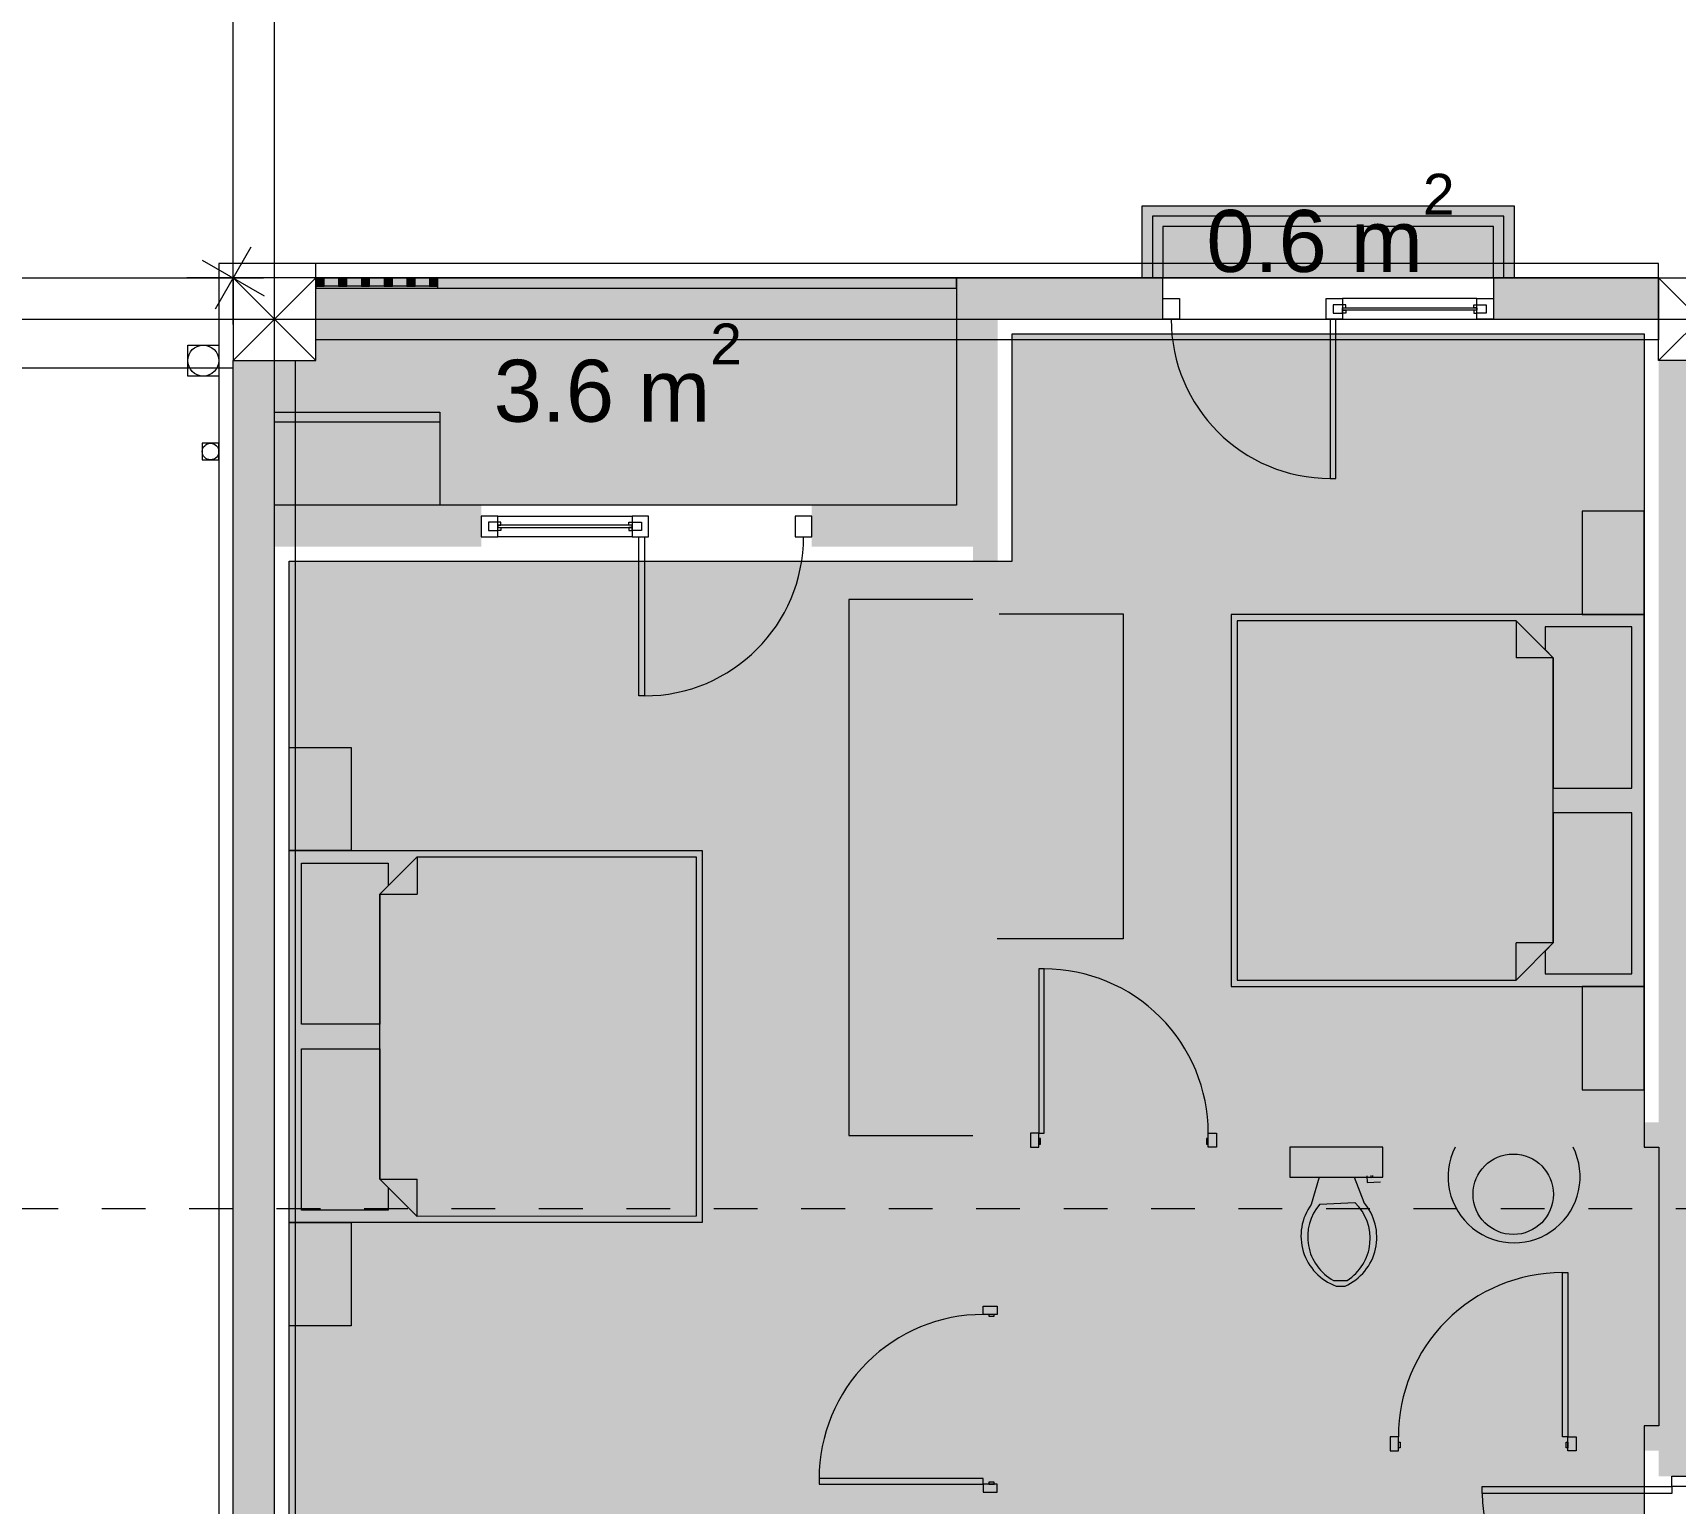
# Model space of a CAD drawing. Header units: millimetres. Extents: x 476571643 to 477489869, y 4620928210 to 4621294454.
# Drawn here: x 477215731 to 477223681, y 4621133531 to 4621140647 of the extents above; entities that cross this region are included whole.
import ezdxf

# ---------------------------------------------------------------- set-up
doc = ezdxf.new("R2010")
doc.units = ezdxf.units.MM
doc.header["$MEASUREMENT"] = 0
doc.linetypes.add('Dashed', pattern=[423.333333, 211.666667, -211.666667])
for name, color, linetype, lineweight in [('0_Pen_No__7_Pen_No__7_Pen_No__7', 7, 'Continuous', 0), ('2D Drafting - General_Pen_No__1_Pen_No__7', 7, 'Continuous', 0), ('2D Drafting - General_Pen_No__1_Pen_No__7_Pen_No__7', 7, 'Continuous', 0), ('2D Drafting - General_Pen_No__250_Pen_No__7_Pen_No__250', 7, 'Continuous', 0), ('2D Drafting - General_Pen_No__250_Pen_No__7_Pen_No__7', 7, 'Continuous', 0), ('2D Drafting - General_Pen_No__7_Pen_No__7_Pen_No__7', 7, 'Continuous', 0), ('Doors_Pen_No__7_Pen_No__7_Pen_No__7', 7, 'Continuous', 0), ('G-Anno-Nplt_Pen_No__151', 151, 'Continuous', 0), ('G-Anno-Nplt_Pen_No__255', 255, 'Continuous', 0), ('G-Anno-Nplt_Pen_No__4', 7, 'Continuous', 0), ('G-Anno-Nplt_Pen_No__7', 7, 'Continuous', 0), ('gegmebi_Pen_No__7_Pen_No__7', 7, 'Continuous', 0), ('kar-panjara_Pen_No__7_Pen_No__7_Pen_No__7', 7, 'Continuous', 0), ('New_0_Pen_No__7', 7, 'Continuous', 0), ('New_2D Drafting - General_Pen_No__250_Pen_No__7_Pen_No__255', 255, 'Continuous', 0), ('New_2D Drafting - General_Pen_No__30_Pen_No__9_Pen_No__9_Pen_No__255', 255, 'Continuous', 0), ('New_2D Drafting - General_Pen_No__30_Pen_No__9_Pen_No__9_Pen_No__7', 7, 'Continuous', 0), ('New_R03_Nakveti_Pen_No__4', 7, 'Continuous', 0), ('New_reg_nak_Pen_No__250', 7, 'Continuous', 0), ('New_reg_nak_Pen_No__7', 7, 'Continuous', 0), ('New_shenobebi_Pen_No__1', 1, 'Continuous', 0), ('New_shenobebi_Pen_No__7', 7, 'Continuous', 0), ('New_Structural - Bearing_Pen_No__1', 1, 'Continuous', 0), ('zoma_Pen_No__1', 1, 'Continuous', 0), ('zoma_Pen_No__142', 142, 'Continuous', 0), ('zoma_Pen_No__5_Pen_No__5', 5, 'Continuous', 0)]:
    doc.layers.add(name, color=color, linetype=linetype, lineweight=lineweight)
doc.layers.add('New_R03_Nakveti', color=7, linetype='Continuous')
doc.layers.add('zoma', color=7, linetype='Continuous')
doc.styles.add('GENERATED_STYLE_1', font='arial.ttf')
doc.styles.add('GENERATED_STYLE_2', font='arial.ttf')
doc.linetypes.add('Break', pattern='A,0,[1,a-5 saxl бѓ’бѓђбѓ¦бѓ”бѓ‘бѓ”бѓ‘бѓ\x98_1.Shx,S=15.679026,R=0,X=0,Y=0],-1975.557214,0', length=1975.557214)
doc.dimstyles.new('GENERATED_STYLE__12', dxfattribs={"dimtxt": 500, "dimasz": 228, "dimexe": 0.18, "dimexo": 3, "dimgap": 0.09, "dimtad": 1, "dimtih": 1, "dimtoh": 1, "dimlfac": 0.001, "dimzin": 0, "dimdsep": 46, "dimtxsty": 'GENERATED_STYLE_2', "dimblk": 'ARROWHEAD_2', "dimblk1": 'ARROWHEAD_2', "dimblk2": 'ARROWHEAD_2', "dimcen": 0.09, "dimclrd": 1, "dimclre": 1, "dimclrt": 1, "dimadec": 0, "dimazin": 0, "dimtfac": 1, "dimtdec": 4, "dimtmove": 2, "dimatfit": 3, "dimfxl": 1, "dimtolj": 1, "dimtzin": 0, "dimarcsym": 0})
doc.dimstyles.new('GENERATED_STYLE__13', dxfattribs={"dimtxt": 500, "dimasz": 228, "dimexe": 0.18, "dimexo": 3, "dimgap": 0.09, "dimtad": 1, "dimlfac": 0.001, "dimzin": 0, "dimdsep": 46, "dimtxsty": 'GENERATED_STYLE_2', "dimblk": 'ARROWHEAD_2', "dimblk1": 'ARROWHEAD_2', "dimblk2": 'ARROWHEAD_2', "dimcen": 0.09, "dimclrd": 1, "dimclre": 1, "dimclrt": 1, "dimadec": 0, "dimazin": 0, "dimtfac": 1, "dimtdec": 4, "dimtmove": 0, "dimatfit": 3, "dimfxl": 1, "dimtolj": 1, "dimtzin": 0, "dimarcsym": 0})
doc.dimstyles.new('GENERATED_STYLE__3', dxfattribs={"dimtxt": 200, "dimasz": 64.421331, "dimexe": 0.18, "dimexo": 3, "dimgap": 0.09, "dimtad": 1, "dimtih": 1, "dimtoh": 1, "dimlfac": 0.001, "dimzin": 0, "dimdsep": 46, "dimtxsty": 'GENERATED_STYLE_2', "dimblk": 'ARROWHEAD_2', "dimblk1": 'ARROWHEAD_2', "dimblk2": 'ARROWHEAD_2', "dimcen": 0.09, "dimclrd": 142, "dimclre": 142, "dimclrt": 142, "dimadec": 0, "dimazin": 0, "dimtfac": 1, "dimtdec": 4, "dimtmove": 0, "dimatfit": 3, "dimfxl": 1, "dimtolj": 1, "dimtzin": 0, "dimarcsym": 0})
doc.dimstyles.new('GENERATED_STYLE__7', dxfattribs={"dimtxt": 200, "dimasz": 64.421331, "dimexe": 0.18, "dimexo": 3, "dimgap": 0.09, "dimtad": 1, "dimlfac": 0.001, "dimzin": 0, "dimdsep": 46, "dimtxsty": 'GENERATED_STYLE_2', "dimblk": 'ARROWHEAD_2', "dimblk1": 'ARROWHEAD_2', "dimblk2": 'ARROWHEAD_2', "dimcen": 0.09, "dimclrd": 142, "dimclre": 142, "dimclrt": 142, "dimadec": 0, "dimazin": 0, "dimtfac": 1, "dimtdec": 4, "dimtmove": 0, "dimatfit": 3, "dimfxl": 1, "dimtolj": 1, "dimtzin": 0, "dimarcsym": 0})

# ---------------------------------------------------------------- blocks, each defined once
blk = doc.blocks.new('Bed Layout 23')
at = {"layer": 'New_R03_Nakveti_Pen_No__4', "color": 7, "linetype": 'Continuous', "lineweight": 0}
for p, q in [((-900, 0), (-1400, 0)), ((-1400, 0), (-1400, -300)), ((-900, -300), (-900, 0)), ((900, 0), (-900, 0)), ((-900, 0), (-900, -2000)), ((1400, 0), (900, 0)), ((900, 0), (900, -300)), ((900, -2000), (900, 0)), ((1400, -300), (1400, 0)), ((-1400, -300), (-900, -300)), ((900, -300), (1400, -300)), ((-690, -440), (-870, -620)), ((0, -440), (-690, -440)), ((-690, -440), (-690, -620)), ((690, -440), (0, -440)), ((870, -620), (690, -440)), ((690, -440), (690, -620)), ((-870, -620), (-870, -1970)), ((-870, -620), (-690, -620)), ((870, -620), (690, -620)), ((870, -1970), (870, -620)), ((-870, -1970), (0, -1970)), ((0, -1970), (870, -1970)), ((-900, -2000), (900, -2000))]:
    blk.add_line(p, q, dxfattribs=at)
at = {"layer": 'New_R03_Nakveti_Pen_No__4', "color": 7, "linetype": 'Continuous', "lineweight": 0, "flags": 128}
for points in [[(-60, -440), (-60, -60), (-840, -60), (-840, -480), (-730, -480), (-690, -440)], [(690, -440), (730, -480), (840, -480), (840, -60), (60, -60), (60, -440)]]:
    blk.add_lwpolyline(points, close=True, dxfattribs=at)
blk = doc.blocks.new('*D1286', base_point=(476844527.1, 4621385791))
at = {"layer": 'zoma_Pen_No__142', "color": 142, "linetype": 'Continuous', "lineweight": 0, "transparency": 16777216}
for p, q in [((477215491.4, 4621139236.6), (477215406.7, 4621139285.5)), ((477215449, 4621139302.5), (477215449, 4621139261)), ((477215385.5, 4621139261), (477215512.6, 4621139261)), ((477215449, 4621139261), (477215449, 4621132361)), ((477215385.5, 4621132361), (477215512.6, 4621132361)), ((477215491.4, 4621132336.6), (477215406.7, 4621132385.5))]:
    blk.add_line(p, q, dxfattribs=at)
at = {"layer": 'zoma_Pen_No__142', "color": 142, "lineweight": 0, "transparency": 16777216, "insert": (477215409, 4621135545), "char_height": 200, "attachment_point": 7, "rotation": 90, "style": 'GENERATED_STYLE_2'}
blk.add_mtext('\\A1;{\\pql;\\fArial CYR|b0|i0|c204|p34;6.90}', dxfattribs=at)
blk = doc.blocks.new('ARROWHEAD_2')
at = {"color": 0, "linetype": 'Continuous', "lineweight": 0}
for p, q in [((-0.378, -0.655), (0.378, 0.655)), ((0, 0), (-1, 0))]:
    blk.add_line(p, q, dxfattribs=at)
blk = doc.blocks.new('*D1289', base_point=(476844527.1, 4621385791))
at = {"layer": 'zoma_Pen_No__142', "color": 142, "linetype": 'Continuous', "lineweight": 0, "transparency": 16777216}
for p, q in [((477214942, 4621139461), (477215069.2, 4621139461)), ((477215048, 4621139436.6), (477214963.2, 4621139485.5)), ((477215005.6, 4621139502.5), (477215005.6, 4621139461)), ((477215005.6, 4621139461), (477215005.6, 4621139061)), ((477215048, 4621139036.6), (477214963.2, 4621139085.5))]:
    blk.add_line(p, q, dxfattribs=at)
at = {"layer": 'zoma_Pen_No__142', "color": 142, "lineweight": 0, "transparency": 16777216, "insert": (477214965.6, 4621139485.5), "char_height": 200, "attachment_point": 7, "rotation": 90.00052, "style": 'GENERATED_STYLE_2'}
blk.add_mtext('\\A1;{\\pql;\\fArial CYR|b0|i0|c204|p34;0.40}', dxfattribs=at)
blk = doc.blocks.new('*D1290', base_point=(476844527.1, 4621385791))
at = {"layer": 'zoma_Pen_No__142', "color": 142, "linetype": 'Continuous', "lineweight": 0, "transparency": 16777216}
for p, q in [((477215005.6, 4621139461), (477215005.6, 4621139061)), ((477214942, 4621139061), (477215069.2, 4621139061)), ((477215048, 4621139036.6), (477214963.2, 4621139085.5)), ((477215005.6, 4621139061), (477215005.7, 4621132561)), ((477214942.1, 4621132561), (477215069.2, 4621132561)), ((477215048, 4621132536.6), (477214963.3, 4621132585.5)), ((477215005.7, 4621132561), (477215005.7, 4621132161))]:
    blk.add_line(p, q, dxfattribs=at)
at = {"layer": 'zoma_Pen_No__142', "color": 142, "lineweight": 0, "transparency": 16777216, "char_height": 200, "attachment_point": 7, "rotation": 90.00052, "style": 'GENERATED_STYLE_2'}
for s, insert in [('\\A1;{\\pql;\\fArial CYR|b0|i0|c204|p34;6.50}', (477214965.6, 4621135545)), ('\\A1;{\\pql;\\fArial CYR|b0|i0|c204|p34;0.40}', (477214965.7, 4621132585.5))]:
    blk.add_mtext(s, dxfattribs=dict(at, insert=insert))
blk = doc.blocks.new('*D1297', base_point=(476844527.1, 4621385791))
at = {"layer": 'zoma_Pen_No__142', "color": 142, "linetype": 'Continuous', "lineweight": 0, "transparency": 16777216}
for p, q in [((477214439.3, 4621139531), (477214566.4, 4621139531)), ((477214545.2, 4621139506.5), (477214460.4, 4621139555.5)), ((477214502.8, 4621139572.5), (477214502.8, 4621139531)), ((477214502.8, 4621139531), (477214503, 4621121761)), ((477214460.6, 4621121785.5), (477214545.4, 4621121736.5)), ((477214439.4, 4621121761), (477214566.6, 4621121761)), ((477214503, 4621121761), (477214503, 4621121719.6))]:
    blk.add_line(p, q, dxfattribs=at)
at = {"layer": 'zoma_Pen_No__142', "color": 142, "lineweight": 0, "transparency": 16777216, "insert": (477214462.9, 4621130304.1), "char_height": 200, "attachment_point": 7, "rotation": 90.00052, "style": 'GENERATED_STYLE_2'}
blk.add_mtext('\\A1;{\\pql;\\fArial CYR|b0|i0|c204|p34;17.77}', dxfattribs=at)
blk = doc.blocks.new('*D1322', base_point=(476844527.1, 4621385791))
at = {"layer": 'zoma_Pen_No__142', "color": 142, "linetype": 'Continuous', "lineweight": 0, "transparency": 16777216}
for p, q in [((477240444.6, 4621139461), (477240317.5, 4621139461)), ((477240423.4, 4621139436.6), (477240338.7, 4621139485.5)), ((477240381, 4621121761), (477240381, 4621139461)), ((477240338.7, 4621121785.5), (477240423.4, 4621121736.6)), ((477240444.6, 4621121761), (477240317.5, 4621121761)), ((477240381, 4621121719.6), (477240381, 4621121761))]:
    blk.add_line(p, q, dxfattribs=at)
at = {"layer": 'zoma_Pen_No__142', "color": 142, "lineweight": 0, "transparency": 16777216, "insert": (477240341, 4621130269.1), "char_height": 200, "attachment_point": 7, "rotation": 90, "style": 'GENERATED_STYLE_2'}
blk.add_mtext('\\A1;{\\pql;\\fArial CYR|b0|i0|c204|p34;17.70}', dxfattribs=at)
blk = doc.blocks.new('*D1323', base_point=(476844527.1, 4621385791))
at = {"layer": 'zoma_Pen_No__142', "color": 142, "linetype": 'Continuous', "lineweight": 0, "transparency": 16777216}
for p, q in [((477240444.6, 4621139461), (477240317.5, 4621139461)), ((477240423.4, 4621139436.6), (477240338.7, 4621139485.5)), ((477240381, 4621139461), (477240381, 4621139502.5))]:
    blk.add_line(p, q, dxfattribs=at)
blk = doc.blocks.new('*D1324', base_point=(476844527.1, 4621385791))
at = {"layer": 'zoma_Pen_No__142', "color": 142, "linetype": 'Continuous', "lineweight": 0, "transparency": 16777216}
for p, q in [((477216725.6, 4621141526), (477216676.7, 4621141441.3)), ((477216701.1, 4621141420.1), (477216701.1, 4621141547.2)), ((477217125.6, 4621141526), (477217076.7, 4621141441.3)), ((477217101.1, 4621141420.1), (477217101.1, 4621141547.2)), ((477216659.7, 4621141483.6), (477216701.1, 4621141483.6)), ((477216701.1, 4621141483.6), (477217101.1, 4621141483.6))]:
    blk.add_line(p, q, dxfattribs=at)
at = {"layer": 'zoma_Pen_No__142', "color": 142, "lineweight": 0, "transparency": 16777216, "insert": (477216144.5, 4621141523.6), "char_height": 200, "attachment_point": 7, "style": 'GENERATED_STYLE_2'}
blk.add_mtext('\\A1;{\\pql;\\fArial CYR|b0|i0|c204|p34;0.40}', dxfattribs=at)
blk = doc.blocks.new('*D1325', base_point=(476844527.1, 4621385791))
at = {"layer": 'zoma_Pen_No__142', "color": 142, "linetype": 'Continuous', "lineweight": 0, "transparency": 16777216}
for p, q in [((477217125.6, 4621141526), (477217076.7, 4621141441.3)), ((477217101.1, 4621141420.1), (477217101.1, 4621141547.2)), ((477223625.6, 4621141526), (477223576.7, 4621141441.3)), ((477223601.1, 4621141420.1), (477223601.1, 4621141547.2)), ((477217101.1, 4621141483.6), (477223601.1, 4621141483.6))]:
    blk.add_line(p, q, dxfattribs=at)
at = {"layer": 'zoma_Pen_No__142', "color": 142, "lineweight": 0, "transparency": 16777216, "char_height": 200, "attachment_point": 7, "style": 'GENERATED_STYLE_2'}
for s, insert in [('\\A1;{\\pql;\\fArial CYR|b0|i0|c204|p34;6.50}', (477220085.1, 4621141523.6)), ('\\A1;{\\pql;\\fArial CYR|b0|i0|c204|p34;0.40}', (477223044.5, 4621141523.6))]:
    blk.add_mtext(s, dxfattribs=dict(at, insert=insert))
blk = doc.blocks.new('*D1326', base_point=(476844527.1, 4621385791))
at = {"layer": 'zoma_Pen_No__142', "color": 142, "linetype": 'Continuous', "lineweight": 0, "transparency": 16777216}
for p, q in [((477223625.6, 4621141526), (477223576.7, 4621141441.3)), ((477223601.1, 4621141420.1), (477223601.1, 4621141547.2)), ((477224025.6, 4621141526), (477223976.7, 4621141441.3)), ((477224001.1, 4621141420.1), (477224001.1, 4621141547.2)), ((477223601.1, 4621141483.6), (477224001.1, 4621141483.6))]:
    blk.add_line(p, q, dxfattribs=at)
blk = doc.blocks.new('*D1334', base_point=(476844527.1, 4621385791))
at = {"layer": 'zoma_Pen_No__142', "color": 142, "linetype": 'Continuous', "lineweight": 0, "transparency": 16777216}
for p, q in [((477216701.1, 4621142168), (477216701.1, 4621142295.1)), ((477237801.1, 4621142168), (477237801.1, 4621142295.1)), ((477216659.7, 4621142231.6), (477216701.1, 4621142231.6)), ((477216725.6, 4621142273.9), (477216676.7, 4621142189.2)), ((477216701.1, 4621142231.6), (477237801.1, 4621142231.6)), ((477237776.7, 4621142189.2), (477237825.6, 4621142273.9)), ((477237801.1, 4621142231.6), (477237842.6, 4621142231.6))]:
    blk.add_line(p, q, dxfattribs=at)
at = {"layer": 'zoma_Pen_No__142', "color": 142, "lineweight": 0, "transparency": 16777216, "insert": (477226909.2, 4621142271.6), "char_height": 200, "attachment_point": 7, "style": 'GENERATED_STYLE_2'}
blk.add_mtext('\\A1;{\\pql;\\fArial CYR|b0|i0|c204|p34;21.10}', dxfattribs=at)
blk = doc.blocks.new('*D1337', base_point=(476844527.1, 4621385791))
at = {"layer": 'zoma_Pen_No__1', "color": 1, "linetype": 'Continuous', "lineweight": 0, "transparency": 16777216}
for p, q in [((477204990.8, 4621139236), (477204990.8, 4621139686)), ((477216701.1, 4621139236), (477216701.1, 4621139686)), ((477205077.4, 4621139611), (477204904.2, 4621139311)), ((477216614.5, 4621139311), (477216787.7, 4621139611)), ((477204844.1, 4621139461), (477204990.8, 4621139461)), ((477204990.8, 4621139461), (477216701.1, 4621139461)), ((477216701.1, 4621139461), (477216847.8, 4621139461))]:
    blk.add_line(p, q, dxfattribs=at)
at = {"layer": 'zoma_Pen_No__1', "color": 1, "lineweight": 0, "transparency": 16777216, "insert": (477209456.9, 4621139561), "char_height": 500, "attachment_point": 7, "style": 'GENERATED_STYLE_2'}
blk.add_mtext('\\A1;{\\pql;\\fArial CYR|b0|i0|c204|p34;73.42}', dxfattribs=at)
blk = doc.blocks.new('*D1338', base_point=(476844527.1, 4621385791))
at = {"layer": 'zoma_Pen_No__1', "color": 1, "linetype": 'Continuous', "lineweight": 0, "transparency": 16777216}
for p, q in [((477216701.1, 4621152244.9), (477216701.1, 4621152391.6)), ((477216851.1, 4621152158.3), (477216551.1, 4621152331.5)), ((477216926.1, 4621152244.9), (477216476.1, 4621152244.9)), ((477216701.1, 4621139461), (477216701.1, 4621152244.9)), ((477216551.1, 4621139547.6), (477216851.1, 4621139374.4)), ((477216926.1, 4621139461), (477216476.1, 4621139461)), ((477216701.1, 4621139314.3), (477216701.1, 4621139461))]:
    blk.add_line(p, q, dxfattribs=at)
at = {"layer": 'zoma_Pen_No__1', "color": 1, "lineweight": 0, "transparency": 16777216, "insert": (477216601.1, 4621144998.1), "char_height": 500, "attachment_point": 7, "rotation": 90, "style": 'GENERATED_STYLE_2'}
blk.add_mtext('\\A1;{\\pql;\\fArial CYR|b0|i0|c204|p34;12.78}', dxfattribs=at)

msp = doc.modelspace()

# ---------------------------------------------------------------- hatches: boundary and pattern name
at = {"layer": '2D Drafting - General_Pen_No__250_Pen_No__7_Pen_No__7', "linetype": 'Continuous', "lineweight": 0}
for points in [[(477220201.467, 4621139260.993), (477221201.302, 4621139260.993), (477221201.302, 4621139461.027), (477220201.467, 4621139461.035)], [(477222801.302, 4621139261.035), (477223601.121, 4621139261.035), (477223601.121, 4621139461.035), (477222801.302, 4621139461.035)], [(477217101.121, 4621139411.035), (477217691.121, 4621139411.035), (477217691.121, 4621139421.035), (477217101.121, 4621139421.035)], [(477220201.592, 4621138361.036), (477220201.592, 4621139260.871), (477220401.592, 4621139260.871), (477220401.592, 4621138361.036)], [(477216901.121, 4621139061.035), (477216701.121, 4621139061.035), (477216701.121, 4621132561.035), (477216901.121, 4621132561.035)], [(477223601.121, 4621139061.035), (477223601.121, 4621133661.035), (477223801.121, 4621133661.035), (477223801.121, 4621139061.035)], [(477216901.411, 4621138161.036), (477217901.757, 4621138161.036), (477217901.757, 4621138361.036), (477216901.411, 4621138361.036)], [(477219501.757, 4621138161.036), (477220401.592, 4621138161.036), (477220401.592, 4621138361.036), (477219501.757, 4621138361.036)], [(477220401.24, 4621134483.848), (477220401.24, 4621138161.036), (477220281.24, 4621138161.036), (477220281.24, 4621134483.848)], [(477220560.42, 4621135374.654), (477220400.422, 4621135374.654), (477220400.422, 4621135254.654), (477220560.42, 4621135254.654)], [(477223601.24, 4621135374.654), (477221460.42, 4621135374.654), (477221460.42, 4621135254.654), (477221560.642, 4621135254.654), (477221560.642, 4621133784.654), (477222301.654, 4621133784.654), (477222301.654, 4621133904.654), (477221680.642, 4621133904.654), (477221680.642, 4621135254.654), (477223601.24, 4621135254.654)], [(477223601.121, 4621133904.606), (477223201.535, 4621133904.606), (477223201.535, 4621133784.606), (477223601.121, 4621133784.606)], [(477220401.24, 4621132833.871), (477220401.24, 4621133584.284), (477220281.24, 4621133584.284), (477220281.24, 4621132833.868)]]:
    msp.add_hatch(color=7, dxfattribs=at).paths.add_polyline_path(points)
at = {"layer": 'G-Anno-Nplt_Pen_No__151', "linetype": 'Continuous', "lineweight": 0, "true_color": 0x1f2f3f}
msp.add_hatch(color=169, dxfattribs=at).paths.add_polyline_path([(477216971.12, 4621127850.848), (477217371.121, 4621127850.848), (477217371.121, 4621128831.035), (477217171.121, 4621128831.035), (477217171.121, 4621129131.036), (477216971.12, 4621129131.036), (477216971.12, 4621132091.036), (477217171.121, 4621132091.036), (477217171.121, 4621132261.035), (477217171.121, 4621132391.035), (477217371.121, 4621132391.035), (477217371.121, 4621133371.223), (477216971.121, 4621133371.223), (477216971.121, 4621138091.036), (477220471.302, 4621138091.036), (477220471.302, 4621139191.035), (477223531.121, 4621139191.035), (477223531.121, 4621138991.035), (477223531.121, 4621135254.654), (477223601.24, 4621135254.654), (477223601.24, 4621133904.606), (477223531.121, 4621133904.606), (477223531.121, 4621132331.035), (477223231.121, 4621132331.035), (477223231.121, 4621131500.848), (477223631.121, 4621131500.848), (477223631.121, 4621129131.035), (477223531.121, 4621129131.035), (477223531.121, 4621128591.036), (477223631.121, 4621128591.036), (477223631.121, 4621123731.035), (477216971.12, 4621123731.035)])
at = {"layer": 'G-Anno-Nplt_Pen_No__255', "linetype": 'Continuous', "lineweight": 0, "true_color": 0x3f3f3f}
for points in [[(477221101.302, 4621139810.993), (477222901.302, 4621139810.993), (477222901.302, 4621139461.035), (477221101.302, 4621139461.051)], [(477217101.121, 4621139061.036), (477217101.121, 4621139461.035), (477220201.467, 4621139461.035), (477220201.467, 4621138361.038), (477216901.121, 4621138361.009), (477216901.121, 4621139061.036)]]:
    msp.add_hatch(color=250, dxfattribs=at).paths.add_polyline_path(points)
at = {"layer": 'New_2D Drafting - General_Pen_No__250_Pen_No__7_Pen_No__255', "linetype": 'Continuous', "lineweight": 0}
msp.add_hatch(color=255, dxfattribs=at).paths.add_polyline_path([(477217701.121, 4621138361.009), (477217701.121, 4621138811.009), (477216901.121, 4621138811.009), (477216901.121, 4621138361.009)])
at = {"layer": 'New_2D Drafting - General_Pen_No__30_Pen_No__9_Pen_No__9_Pen_No__255', "linetype": 'Continuous', "lineweight": 0}
for points in [[(477217101.121, 4621139461.035), (477217101.121, 4621139421.035), (477217141.121, 4621139421.035), (477217141.121, 4621139461.035)], [(477217211.121, 4621139461.035), (477217211.121, 4621139421.035), (477217251.121, 4621139421.035), (477217251.121, 4621139461.035)], [(477217321.121, 4621139461.035), (477217321.121, 4621139421.035), (477217361.121, 4621139421.035), (477217361.121, 4621139461.035)], [(477217431.121, 4621139461.035), (477217431.121, 4621139421.035), (477217471.121, 4621139421.035), (477217471.121, 4621139461.035)], [(477217541.121, 4621139461.035), (477217541.121, 4621139421.035), (477217581.121, 4621139421.035), (477217581.121, 4621139461.035)], [(477217651.121, 4621139461.035), (477217651.121, 4621139421.035), (477217691.121, 4621139421.035), (477217691.121, 4621139461.035)]]:
    msp.add_hatch(color=255, dxfattribs=at).paths.add_polyline_path(points)

# ---------------------------------------------------------------- linework, layer by layer
at = {"layer": '0_Pen_No__7_Pen_No__7_Pen_No__7', "color": 7, "linetype": 'Continuous', "lineweight": 0}
for p, q in [((477221957.128, 4621135108.604), (477221918.992, 4621134976.428)), ((477222127.036, 4621135108.604), (477222173.355, 4621134987.548)), ((477222188.992, 4621135115.656), (477222190.382, 4621135083.861)), ((477222190.382, 4621135083.861), (477222253.973, 4621135086.641)), ((477222210.652, 4621135105.985), (477222210.189, 4621135116.583)), ((477222253.046, 4621135107.838), (477222210.652, 4621135105.985)), ((477222215.321, 4621135116.807), (477222215.785, 4621135106.209)), ((477221961.386, 4621134978.281), (477222130.961, 4621134985.695))]:
    msp.add_line(p, q, dxfattribs=at)
at = {"layer": '0_Pen_No__7_Pen_No__7_Pen_No__7', "color": 7, "linetype": 'Continuous', "lineweight": 0, "flags": 128}
msp.add_lwpolyline([(477222265.629, 4621135254.654), (477221815.192, 4621135254.654), (477221815.192, 4621135108.604), (477222265.629, 4621135108.604)], close=True, dxfattribs=at)
for points in [[(477222027.562, 4621134609.142), (477222092.723, 4621134609.142)], [(477222039.775, 4621134581.843), (477222082.866, 4621134581.843)]]:
    msp.add_lwpolyline(points, dxfattribs=at)
at = {"layer": '0_Pen_No__7_Pen_No__7_Pen_No__7', "color": 7, "linetype": 'Continuous', "lineweight": 0}
msp.add_circle((477222897.175, 4621135026.154), 194.708, dxfattribs=at)
for centre, radius, start, end in [((477222901.491, 4621135110.639), 319.521, 153.2098825, 26.7901175), ((477222127.801, 4621134824.567), 258.193, 143.9724701, 250.0664543), ((477222142.442, 4621134820.175), 240.373, 138.871088, 241.450167), ((477221978.594, 4621134818.043), 258.192, 293.8191837, 41.0340773), ((477221964.391, 4621134812.391), 240.373, 302.2682773, 46.135453)]:
    msp.add_arc(centre, radius, start, end, dxfattribs=at)
at = {"layer": '2D Drafting - General_Pen_No__1_Pen_No__7', "color": 7, "linetype": 'Continuous', "lineweight": 0}
for p, q in [((477216701.121, 4621139061.035), (477217101.121, 4621139461.035)), ((477217101.121, 4621139061.035), (477216701.121, 4621139461.035)), ((477223601.121, 4621139061.035), (477224001.121, 4621139461.035)), ((477224001.121, 4621139061.035), (477223601.121, 4621139461.035))]:
    msp.add_line(p, q, dxfattribs=at)
at = {"layer": '2D Drafting - General_Pen_No__1_Pen_No__7', "color": 7, "linetype": 'Continuous', "lineweight": 0, "flags": 128}
for points in [[(477216701.121, 4621139061.035), (477217101.121, 4621139061.035), (477217101.121, 4621139461.035), (477216701.121, 4621139461.035)], [(477223601.121, 4621139161.035), (477217101.121, 4621139161.035), (477217101.121, 4621139461.035), (477223601.121, 4621139461.035)], [(477224001.121, 4621139061.035), (477223601.121, 4621139061.035), (477223601.121, 4621139461.035), (477224001.121, 4621139461.035)], [(477216701.121, 4621132561.035), (477216701.121, 4621139061.035), (477217001.121, 4621139061.035), (477217001.121, 4621132561.035)]]:
    msp.add_lwpolyline(points, close=True, dxfattribs=at)
at = {"layer": '2D Drafting - General_Pen_No__1_Pen_No__7', "color": 7, "linetype": 'Continuous', "lineweight": 0}
for centre, radius in [((477216555.942, 4621139061.034), 75), ((477216590.948, 4621138621.037), 40)]:
    msp.add_circle(centre, radius, dxfattribs=at)
at = {"layer": '2D Drafting - General_Pen_No__1_Pen_No__7_Pen_No__7', "color": 7, "linetype": 'Continuous', "lineweight": 0}
msp.add_arc((477223639.369, 4621133603.313), 893.239, 181.603806, 271.603806, dxfattribs=at)
at = {"layer": '2D Drafting - General_Pen_No__250_Pen_No__7_Pen_No__250', "color": 7, "linetype": 'Continuous', "lineweight": 0, "flags": 128}
msp.add_lwpolyline([(477217101.121, 4621139411.035), (477217691.121, 4621139411.035), (477217691.121, 4621139421.035), (477217101.121, 4621139421.035)], close=True, dxfattribs=at)
at = {"layer": '2D Drafting - General_Pen_No__250_Pen_No__7_Pen_No__7', "color": 7, "linetype": 'Continuous', "lineweight": 0, "flags": 128}
for points in [[(477220201.467, 4621139260.993), (477221201.302, 4621139260.993), (477221201.302, 4621139461.027), (477220201.467, 4621139461.035)], [(477222801.302, 4621139261.035), (477223601.121, 4621139261.035), (477223601.121, 4621139461.035), (477222801.302, 4621139461.035)]]:
    msp.add_lwpolyline(points, close=True, dxfattribs=at)
at = {"layer": '2D Drafting - General_Pen_No__7_Pen_No__7_Pen_No__7', "color": 7, "linetype": 'Continuous', "lineweight": 0, "flags": 128}
for points in [[(477222721.302, 4621139360.969), (477222071.302, 4621139360.94), (477222071.307, 4621139261.001), (477222721.307, 4621139261.03)], [(477217981.757, 4621138308.848), (477218631.757, 4621138308.819), (477218631.753, 4621138208.88), (477217981.753, 4621138208.909)]]:
    msp.add_lwpolyline(points, close=True, dxfattribs=at)
at = {"layer": '2D Drafting - General_Pen_No__7_Pen_No__7_Pen_No__7', "color": 7, "linetype": 'Continuous', "lineweight": 0}
for centre, radius, start, end in [((477222011.618, 4621139260.988), 770.311, 180.005711, 270.0025313), ((477218691.441, 4621138208.867), 770.311, 269.9974687, 359.994289), ((477220626.598, 4621135322.39), 794.311, 359.9998025, 90.001484), ((477223135.476, 4621133852.38), 794.311, 89.998516, 180.0001975), ((477220331.283, 4621133650.024), 794.311, 89.9998025, 180.001484)]:
    msp.add_arc(centre, radius, start, end, dxfattribs=at)
at = {"layer": 'Doors_Pen_No__7_Pen_No__7_Pen_No__7', "color": 7, "linetype": 'Continuous', "lineweight": 0, "flags": 128}
for points in [[(477222038.285, 4621139260.989), (477222011.618, 4621139260.988), (477222011.652, 4621138490.677), (477222038.319, 4621138490.678)], [(477218664.775, 4621138208.868), (477218691.441, 4621138208.867), (477218691.407, 4621137438.556), (477218664.741, 4621137438.557)], [(477220599.931, 4621135322.389), (477220626.598, 4621135322.39), (477220626.577, 4621136116.701), (477220599.911, 4621136116.7)], [(477220560.422, 4621135254.654), (477220599.933, 4621135254.655), (477220599.931, 4621135322.389), (477220560.42, 4621135322.388)], [(477220599.933, 4621135269.055), (477220608.821, 4621135269.056), (477220608.821, 4621135295.722), (477220599.932, 4621135295.722)], [(477221412.021, 4621135269.053), (477221420.91, 4621135269.053), (477221420.91, 4621135295.72), (477221412.021, 4621135295.72)], [(477221460.422, 4621135254.654), (477221420.911, 4621135254.653), (477221420.909, 4621135322.387), (477221460.42, 4621135322.388)], [(477223162.143, 4621133852.38), (477223135.476, 4621133852.38), (477223135.497, 4621134646.691), (477223162.164, 4621134646.691)], [(477220399.018, 4621134483.848), (477220399.019, 4621134444.337), (477220331.286, 4621134444.336), (477220331.285, 4621134483.847)], [(477220384.619, 4621134435.448), (477220384.619, 4621134444.337), (477220357.952, 4621134444.336), (477220357.953, 4621134435.447)], [(477222301.652, 4621133784.645), (477222341.163, 4621133784.644), (477222341.165, 4621133852.377), (477222301.654, 4621133852.378)], [(477222350.053, 4621133799.044), (477222341.164, 4621133799.044), (477222341.164, 4621133825.711), (477222350.053, 4621133825.711)], [(477223162.142, 4621133799.046), (477223153.253, 4621133799.046), (477223153.253, 4621133825.713), (477223162.142, 4621133825.713)], [(477223201.652, 4621133784.645), (477223162.141, 4621133784.646), (477223162.143, 4621133852.38), (477223201.654, 4621133852.378)], [(477220331.284, 4621133623.358), (477220331.283, 4621133650.024), (477219536.972, 4621133650.004), (477219536.973, 4621133623.337)], [(477220399.018, 4621133583.848), (477220399.017, 4621133623.36), (477220331.284, 4621133623.358), (477220331.285, 4621133583.847)], [(477220384.617, 4621133623.359), (477220384.617, 4621133632.248), (477220357.95, 4621133632.247), (477220357.95, 4621133623.358)], [(477223749.035, 4621133661.035), (477223749.035, 4621133611.647), (477223664.369, 4621133611.647), (477223664.369, 4621133661.035)], [(477223664.369, 4621133611.647), (477223664.369, 4621133578.313), (477222746.48, 4621133578.313), (477222746.48, 4621133611.647)]]:
    msp.add_lwpolyline(points, close=True, dxfattribs=at)
at = {"layer": 'G-Anno-Nplt_Pen_No__4', "color": 7, "linetype": 'Continuous', "lineweight": 0, "flags": 128}
for points in [[(477221101.302, 4621139810.993), (477222901.302, 4621139810.993), (477222901.302, 4621139461.035), (477221101.302, 4621139461.051)], [(477217101.121, 4621139061.036), (477217101.121, 4621139461.035), (477220201.467, 4621139461.035), (477220201.467, 4621138361.038), (477216901.121, 4621138361.009), (477216901.121, 4621139061.036)]]:
    msp.add_lwpolyline(points, close=True, dxfattribs=at)
msp.add_lwpolyline([(477216971.121, 4621133371.223), (477216971.121, 4621138091.036), (477220471.302, 4621138091.036), (477220471.302, 4621139191.035), (477223531.121, 4621139191.035), (477223531.121, 4621138991.035), (477223531.121, 4621135254.654), (477223601.24, 4621135254.654), (477223601.24, 4621133904.606), (477223531.121, 4621133904.606), (477223531.121, 4621132331.035)], dxfattribs=at)
at = {"layer": 'gegmebi_Pen_No__7_Pen_No__7', "color": 7, "linetype": 'Continuous', "lineweight": 0}
for p, q in [((477216480.942, 4621138986.034), (477216480.942, 4621139136.034)), ((477216480.942, 4621139136.034), (477216630.942, 4621139136.034)), ((477216630.942, 4621139136.034), (477216630.942, 4621138986.034)), ((477216630.942, 4621138986.034), (477216480.942, 4621138986.034)), ((477216550.948, 4621138661.037), (477216550.948, 4621138581.037)), ((477216630.948, 4621138661.037), (477216550.948, 4621138661.037)), ((477216630.948, 4621138581.037), (477216630.948, 4621138661.037)), ((477216550.948, 4621138581.037), (477216630.948, 4621138581.037))]:
    msp.add_line(p, q, dxfattribs=at)
at = {"layer": 'kar-panjara_Pen_No__7_Pen_No__7_Pen_No__7', "color": 7, "linetype": 'Continuous', "lineweight": 0, "flags": 128}
for points in [[(477221201.302, 4621139360.92), (477221281.302, 4621139360.924), (477221281.307, 4621139260.924), (477221201.307, 4621139260.92)], [(477221991.302, 4621139360.998), (477222071.302, 4621139361.001), (477222071.307, 4621139261.001), (477221991.307, 4621139260.998)], [(477222721.302, 4621139360.969), (477222801.302, 4621139360.973), (477222801.307, 4621139260.973), (477222721.307, 4621139260.969)], [(477222026.306, 4621139290.999), (477222071.306, 4621139291.001), (477222071.305, 4621139306.001), (477222071.304, 4621139316.001), (477222086.304, 4621139316.002), (477222086.304, 4621139331.002), (477222026.304, 4621139330.999)], [(477222721.305, 4621139306.03), (477222071.305, 4621139306.001), (477222071.304, 4621139316.001), (477222721.304, 4621139316.03)], [(477222086.306, 4621139291.002), (477222071.306, 4621139291.001), (477222071.305, 4621139306.001), (477222086.305, 4621139306.002)], [(477222766.306, 4621139291.032), (477222721.306, 4621139291.03), (477222721.305, 4621139306.03), (477222721.304, 4621139316.03), (477222706.304, 4621139316.029), (477222706.304, 4621139331.029), (477222766.304, 4621139331.032)], [(477222706.306, 4621139291.029), (477222721.306, 4621139291.03), (477222721.305, 4621139306.03), (477222706.305, 4621139306.029)], [(477217981.757, 4621138308.848), (477217901.757, 4621138308.852), (477217901.753, 4621138208.852), (477217981.753, 4621138208.848)], [(477217936.754, 4621138238.911), (477217981.754, 4621138238.909), (477217981.755, 4621138253.909), (477217981.755, 4621138263.909), (477217996.755, 4621138263.908), (477217996.756, 4621138278.908), (477217936.756, 4621138278.911)], [(477217996.754, 4621138238.908), (477217981.754, 4621138238.909), (477217981.755, 4621138253.909), (477217996.755, 4621138253.908)], [(477217981.755, 4621138253.909), (477218631.755, 4621138253.88), (477218631.755, 4621138263.88), (477217981.755, 4621138263.909)], [(477218616.754, 4621138238.881), (477218631.754, 4621138238.88), (477218631.755, 4621138253.88), (477218616.755, 4621138253.881)], [(477218676.754, 4621138238.878), (477218631.754, 4621138238.88), (477218631.755, 4621138253.88), (477218631.755, 4621138263.88), (477218616.755, 4621138263.881), (477218616.756, 4621138278.881), (477218676.756, 4621138278.878)], [(477218711.757, 4621138308.877), (477218631.757, 4621138308.88), (477218631.753, 4621138208.88), (477218711.753, 4621138208.877)], [(477219501.757, 4621138308.799), (477219421.757, 4621138308.803), (477219421.753, 4621138208.803), (477219501.753, 4621138208.799)]]:
    msp.add_lwpolyline(points, close=True, dxfattribs=at)
at = {"layer": 'New_0_Pen_No__7', "color": 7, "linetype": 'Continuous', "lineweight": 0}
for points in [[(477220280.422, 4621137904.861), (477219680.422, 4621137904.861), (477219680.422, 4621135311.136), (477220280.422, 4621135311.136)], [(477220408.662, 4621137834.889), (477221008.662, 4621137834.889), (477221008.662, 4621136262.712), (477220398.293, 4621136262.712)]]:
    msp.add_lwpolyline(points, dxfattribs=at)
at = {"layer": 'New_2D Drafting - General_Pen_No__30_Pen_No__9_Pen_No__9_Pen_No__7', "color": 7, "linetype": 'Continuous', "lineweight": 0, "flags": 128}
for points in [[(477217101.121, 4621139461.035), (477217101.121, 4621139421.035), (477217141.121, 4621139421.035), (477217141.121, 4621139461.035)], [(477217211.121, 4621139461.035), (477217211.121, 4621139421.035), (477217251.121, 4621139421.035), (477217251.121, 4621139461.035)], [(477217321.121, 4621139461.035), (477217321.121, 4621139421.035), (477217361.121, 4621139421.035), (477217361.121, 4621139461.035)], [(477217431.121, 4621139461.035), (477217431.121, 4621139421.035), (477217471.121, 4621139421.035), (477217471.121, 4621139461.035)], [(477217541.121, 4621139461.035), (477217541.121, 4621139421.035), (477217581.121, 4621139421.035), (477217581.121, 4621139461.035)], [(477217651.121, 4621139461.035), (477217651.121, 4621139421.035), (477217691.121, 4621139421.035), (477217691.121, 4621139461.035)]]:
    msp.add_lwpolyline(points, close=True, dxfattribs=at)
at = {"layer": 'New_reg_nak_Pen_No__250', "color": 7, "linetype": 'Continuous', "lineweight": 0}
for p, q in [((477217101.121, 4621139461.035), (477217101.121, 4621139531.016)), ((477216901.121, 4621138765.531), (477217701.121, 4621138765.531))]:
    msp.add_line(p, q, dxfattribs=at)
at = {"layer": 'New_reg_nak_Pen_No__250', "color": 7, "linetype": 'Continuous', "lineweight": 0, "flags": 128}
for points in [[(477217101.121, 4621139411.035), (477220201.467, 4621139411.035), (477220201.467, 4621139461.035), (477217101.121, 4621139461.035)], [(477217701.121, 4621138361.009), (477216901.121, 4621138361.009), (477216901.121, 4621138811.009), (477217701.121, 4621138811.009)]]:
    msp.add_lwpolyline(points, close=True, dxfattribs=at)
at = {"layer": 'New_reg_nak_Pen_No__7', "color": 7, "linetype": 'Continuous', "lineweight": 0, "flags": 128}
msp.add_lwpolyline([(477223601.121, 4621139461.035), (477223601.121, 4621139531.035), (477216631.12, 4621139531.035), (477216631.38, 4621121761.035), (477216701.121, 4621121761.035)], dxfattribs=at)
at = {"layer": 'New_shenobebi_Pen_No__1', "color": 1, "linetype": 'Dashed', "lineweight": 0}
msp.add_lwpolyline([(477212254.322, 4621134956.738), (477243981.062, 4621134956.738), (477244310.836, 4621134956.738)], dxfattribs=at)
at = {"layer": 'New_shenobebi_Pen_No__7', "color": 7, "linetype": 'Continuous', "lineweight": 0}
for p, q in [((477221151.302, 4621139760.993), (477221151.302, 4621139461.051)), ((477222851.302, 4621139760.993), (477221151.302, 4621139760.993)), ((477222851.302, 4621139461.051), (477222851.302, 4621139760.993)), ((477222801.302, 4621139710.993), (477221201.302, 4621139710.993)), ((477221201.302, 4621139710.993), (477221201.302, 4621139461.051)), ((477222801.302, 4621139461.051), (477222801.302, 4621139710.993))]:
    msp.add_line(p, q, dxfattribs=at)
at = {"layer": 'New_Structural - Bearing_Pen_No__1', "color": 1, "linetype": 'Break', "lineweight": 0}
msp.add_line((477204990.778, 4621139026.566), (477216701.121, 4621139026.566), dxfattribs=at)
at = {"layer": 'zoma_Pen_No__5_Pen_No__5', "color": 5, "linetype": 'Continuous', "lineweight": 0}
for p, q in [((477216901.121, 4621118251.439), (477216901.121, 4621142962.245)), ((477212820.57, 4621139261.035), (477241673.65, 4621139261.035)), ((477212820.57, 4621139261.035), (477241673.65, 4621139261.035))]:
    msp.add_line(p, q, dxfattribs=at)

# ---------------------------------------------------------------- block references
at = {"layer": 'New_R03_Nakveti', "color": 7, "linetype": 'Continuous', "lineweight": 0, "zscale": 1000, "rotation": 270}
msp.add_blockref('Bed Layout 23', (477223531.24, 4621136932.272), dxfattribs=at)
at = {"layer": 'New_R03_Nakveti', "color": 7, "linetype": 'Continuous', "lineweight": 0, "xscale": -0.9999999999999998, "zscale": 1000, "rotation": 90.0029726951062}
msp.add_blockref('Bed Layout 23', (477216971.194, 4621135789.232), dxfattribs=at)

# ---------------------------------------------------------------- texts
at = {"layer": 'G-Anno-Nplt_Pen_No__7', "color": 7, "lineweight": 0, "char_height": 300, "attachment_point": 7, "style": 'GENERATED_STYLE_1'}
for s, insert in [('{\\fArial|b0|i0|c0|p34;0.6 m{\\H0.66x;\\S2^  ;}}', (477221411.887, 4621139486.014)), ('{\\fArial|b0|i0|c0|p34;3.6 m{\\H0.66x;\\S2^  ;}}', (477217961.879, 4621138761.022))]:
    msp.add_mtext(s, dxfattribs=dict(at, insert=insert))

# ---------------------------------------------------------------- dimensions: what is measured, and where the dimension line sits
at = {"layer": 'zoma', "color": 1, "linetype": 'Continuous', "lineweight": 0}
dim = msp.add_linear_dim(base=(477216701.121, 4621152244.857), p1=(477216701.121, 4621139461.035), p2=(477216701.076, 4621152244.857), angle=90, dimstyle='GENERATED_STYLE__13', dxfattribs=at)
dim.commit()
dim.dimension.update_dxf_attribs({"geometry": '*D1338', "text_midpoint": (477216351.121, 4621145838.091), "dimtype": 160, "text_rotation": 90})
at = {"layer": 'zoma', "color": 142, "linetype": 'Continuous', "lineweight": 0}
for base, p1, p2, picture, middle in [((477237801.121, 4621142231.566), (477216701.121, 4621138459.334), (477237801.121, 4621138459.334), '*D1334', (477227245.179, 4621142371.566)), ((477217101.121, 4621141483.639), (477216701.121, 4621138059.337), (477217101.121, 4621138059.337), '*D1324', (477216404.273, 4621141623.639)), ((477223601.121, 4621141483.639), (477217101.121, 4621138059.337), (477223601.121, 4621138059.337), '*D1325', (477220344.828, 4621141623.639)), ((477224001.121, 4621141483.639), (477223601.121, 4621138059.337), (477224001.121, 4621138059.337), '*D1326', (477223304.273, 4621141623.639))]:
    dim = msp.add_linear_dim(base=base, p1=p1, p2=p2, dimstyle='GENERATED_STYLE__3', dxfattribs=at)
    dim.commit()
    dim.dimension.update_dxf_attribs({"geometry": picture, "text_midpoint": middle, "dimtype": 160})
at = {"layer": 'zoma', "color": 1, "linetype": 'Continuous', "lineweight": 0}
dim = msp.add_linear_dim(base=(477216701.121, 4621139461.035), p1=(477204990.778, 4621139461.035), p2=(477216701.121, 4621139461.033), text='73.42', dimstyle='GENERATED_STYLE__12', dxfattribs=at)
dim.commit()
dim.dimension.update_dxf_attribs({"geometry": '*D1337', "text_midpoint": (477210296.867, 4621139811.035), "dimtype": 160})
at = {"layer": 'zoma', "color": 142, "linetype": 'Continuous', "lineweight": 0}
for base, p1, p2, angle, picture, middle, turn in [((477215005.607, 4621139061.02), (477216701.121, 4621139461.035), (477216701.121, 4621139061.035), 270.0005172, '*D1289', (477214865.601, 4621139745.281), 90.0005172), ((477214502.988, 4621121761.016), (477216631.12, 4621139531.035), (477216701.121, 4621121761.035), 270.0005172, '*D1297', (477214362.908, 4621130640.073), 90.0005172), ((477240381.043912113, 4621139461.032526016), (477214556.422066391, 4621139461.032526016), (477216701.12092191, 4621139461.032526016), 90, '*D1323', (477240241.043911517, 4621139454.739527702), 90), ((477240381.044, 4621139461.033), (477237871.046, 4621121761.035), (477214556.422, 4621139461.033), 90, '*D1322', (477240241.044, 4621130605.092), 90), ((477215005.666, 4621132561.02), (477216701.121, 4621139061.035), (477216701.121, 4621132561.035), 270.0005172, '*D1290', (477214865.637, 4621135804.726), 90.0005172), ((477215449.033, 4621132361.035), (477216901.121, 4621139261.035), (477216901.121, 4621132361.035), 270, '*D1286', (477215309.033, 4621135804.742), 90)]:
    dim = msp.add_linear_dim(base=base, p1=p1, p2=p2, angle=angle, dimstyle='GENERATED_STYLE__7', dxfattribs=at)
    dim.commit()
    dim.dimension.update_dxf_attribs({"geometry": picture, "text_midpoint": middle, "dimtype": 160, "text_rotation": turn})

doc.saveas('drawing.dxf')
